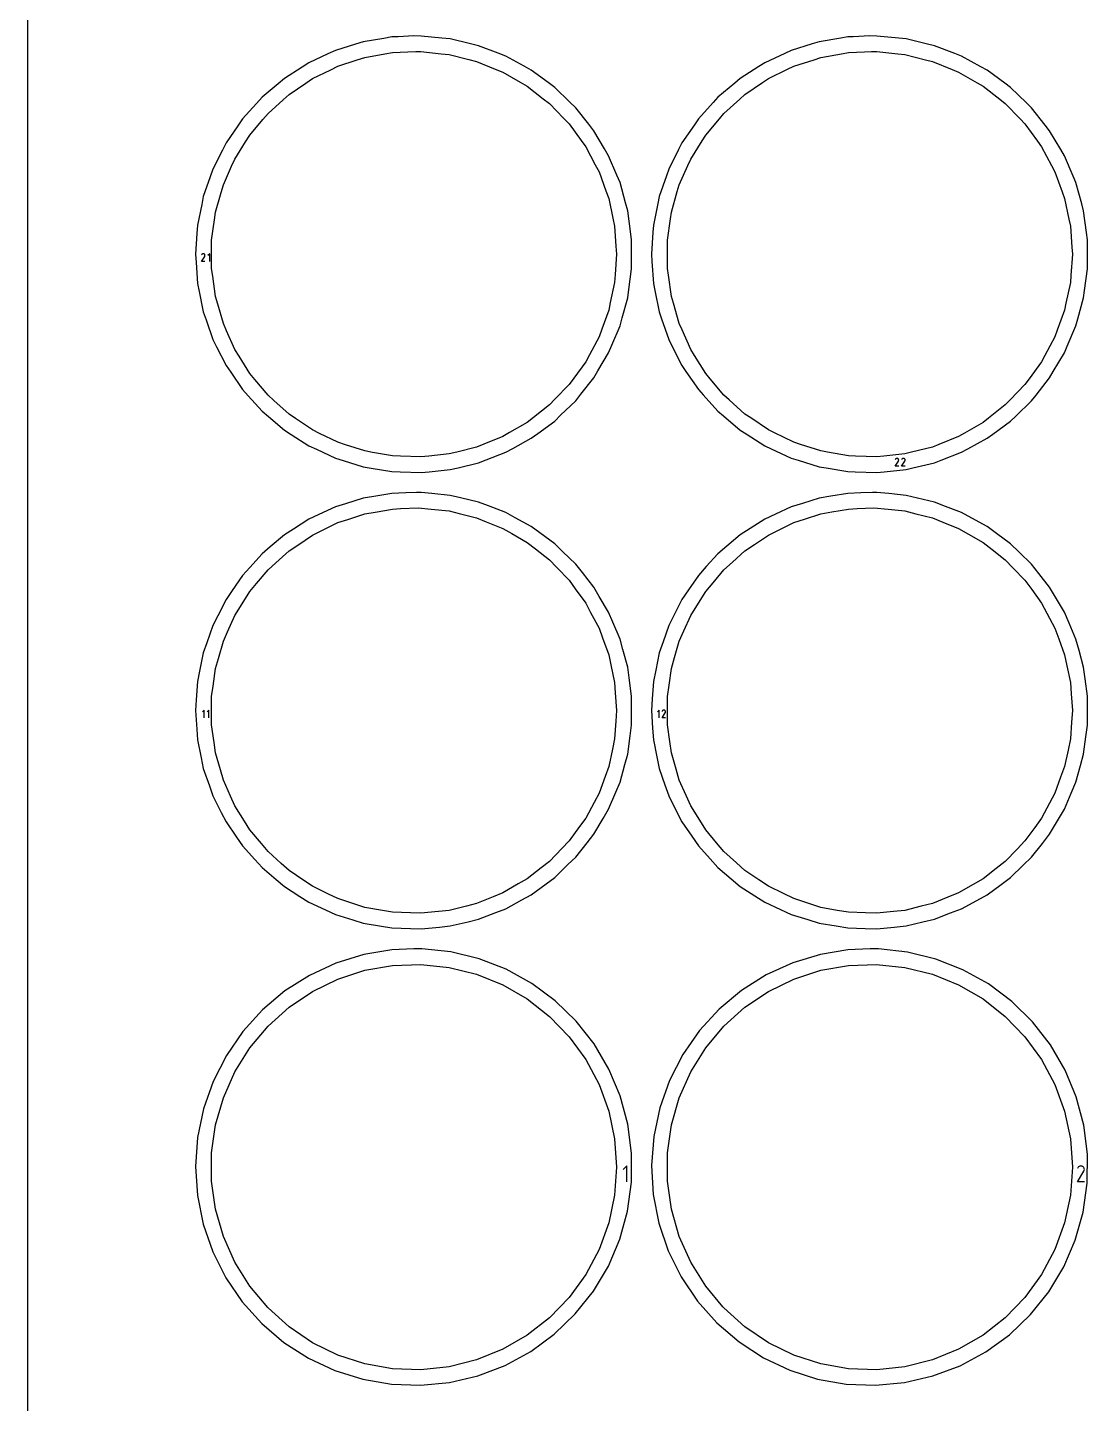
# Model space of a CAD drawing. Extents: x 0 to 800, y 0 to 1000.
# Drawn here: x 0 to 170, y 542.6 to 763.1 of the extents above; entities that cross this region are included whole.
import ezdxf

# ---------------------------------------------------------------- set-up
doc = ezdxf.new("R2010")
doc.units = 0
doc.header["$MEASUREMENT"] = 0
for name, color, linetype in [('annotation', 7, 'Continuous'), ('boundary', 7, 'Continuous'), ('frame', 7, 'Continuous'), ('hole', 7, 'Continuous')]:
    doc.layers.add(name, color=color, linetype=linetype)

msp = doc.modelspace()

# ---------------------------------------------------------------- linework, layer by layer
at = {"layer": 'annotation', "color": 1}
for p, q in [((27.898622, 725.588728), (28.415615, 726.421019)), ((27.936148, 726.70843), (27.899412, 726.63796)), ((27.965302, 726.74977), (27.936148, 726.70843)), ((28.000279, 726.784279), (27.965302, 726.74977)), ((28.040016, 726.811681), (28.000279, 726.784279)), ((28.08345, 726.831699), (28.040016, 726.811681)), ((28.129517, 726.844058), (28.08345, 726.831699)), ((28.177153, 726.848481), (28.129517, 726.844058)), ((28.225294, 726.844692), (28.177153, 726.848481)), ((28.272876, 726.832414), (28.225294, 726.844692)), ((28.318837, 726.811371), (28.272876, 726.832414)), ((28.359943, 726.782181), (28.318837, 726.811371)), ((28.318837, 726.811371), (28.318837, 726.811371)), ((28.394313, 726.747154), (28.359943, 726.782181)), ((28.421639, 726.707362), (28.394313, 726.747154)), ((28.415615, 726.421019), (28.416233, 726.421784)), ((28.415615, 726.421019), (28.415615, 726.421019)), ((28.416233, 726.421784), (28.416825, 726.422555)), ((28.416825, 726.422555), (28.417397, 726.42334)), ((28.417397, 726.42334), (28.41795, 726.424143)), ((28.41795, 726.424143), (28.41849, 726.424973)), ((28.41849, 726.424973), (28.419021, 726.425835)), ((28.419021, 726.425835), (28.419545, 726.426737)), ((28.419545, 726.426737), (28.420067, 726.427684)), ((28.420067, 726.427684), (28.420592, 726.428682)), ((28.420592, 726.428682), (28.441938, 726.474515)), ((28.420592, 726.428682), (28.420592, 726.428682)), ((28.441618, 726.66388), (28.421639, 726.707362)), ((28.453943, 726.617781), (28.441618, 726.66388)), ((28.441938, 726.474515), (28.454409, 726.522025)), ((28.458308, 726.570138), (28.453943, 726.617781)), ((28.454409, 726.522025), (28.458308, 726.570138)), ((29.210732, 726.848512), (28.930668, 726.568369)), ((29.210732, 725.588738), (29.210732, 726.848512)), ((28.458118, 725.588728), (27.898622, 725.588728)), ((139.130046, 692.782109), (139.647038, 693.614401)), ((139.689542, 692.782109), (139.130046, 692.782109)), ((139.167572, 693.901812), (139.130836, 693.831342)), ((139.196725, 693.943151), (139.167572, 693.901812)), ((139.231702, 693.97766), (139.196725, 693.943151)), ((139.27144, 694.005062), (139.231702, 693.97766)), ((139.314874, 694.025081), (139.27144, 694.005062)), ((139.360941, 694.03744), (139.314874, 694.025081)), ((139.408577, 694.041863), (139.360941, 694.03744)), ((139.456718, 694.038073), (139.408577, 694.041863)), ((139.5043, 694.025795), (139.456718, 694.038073)), ((139.55026, 694.004752), (139.5043, 694.025795)), ((139.591367, 693.975563), (139.55026, 694.004752)), ((139.55026, 694.004752), (139.55026, 694.004752)), ((139.625736, 693.940535), (139.591367, 693.975563)), ((139.653063, 693.900744), (139.625736, 693.940535)), ((139.647038, 693.614401), (139.647656, 693.615165)), ((139.647038, 693.614401), (139.647038, 693.614401)), ((139.647656, 693.615165), (139.648249, 693.615937)), ((139.648249, 693.615937), (139.64882, 693.616721)), ((139.64882, 693.616721), (139.649374, 693.617525)), ((139.649374, 693.617525), (139.649914, 693.618355)), ((139.649914, 693.618355), (139.650444, 693.619217)), ((139.650444, 693.619217), (139.650969, 693.620118)), ((139.650969, 693.620118), (139.651491, 693.621065)), ((139.651491, 693.621065), (139.652016, 693.622064)), ((139.652016, 693.622064), (139.673362, 693.667897)), ((139.652016, 693.622064), (139.652016, 693.622064)), ((139.673042, 693.857262), (139.653063, 693.900744)), ((139.685367, 693.811162), (139.673042, 693.857262)), ((139.673362, 693.667897), (139.685832, 693.715406)), ((139.689732, 693.763519), (139.685367, 693.811162)), ((139.685832, 693.715406), (139.689732, 693.763519)), ((140.162147, 692.782109), (140.67914, 693.614401)), ((140.721643, 692.782109), (140.162147, 692.782109)), ((140.199673, 693.901812), (140.162937, 693.831342)), ((140.228827, 693.943151), (140.199673, 693.901812)), ((140.263804, 693.97766), (140.228827, 693.943151)), ((140.303541, 694.005062), (140.263804, 693.97766)), ((140.346975, 694.025081), (140.303541, 694.005062)), ((140.393042, 694.03744), (140.346975, 694.025081)), ((140.440678, 694.041863), (140.393042, 694.03744)), ((140.488819, 694.038073), (140.440678, 694.041863)), ((140.536401, 694.025795), (140.488819, 694.038073)), ((140.582362, 694.004752), (140.536401, 694.025795)), ((140.623468, 693.975563), (140.582362, 694.004752)), ((140.582362, 694.004752), (140.582362, 694.004752)), ((140.657838, 693.940535), (140.623468, 693.975563)), ((140.685164, 693.900744), (140.657838, 693.940535)), ((140.67914, 693.614401), (140.679758, 693.615165)), ((140.67914, 693.614401), (140.67914, 693.614401)), ((140.679758, 693.615165), (140.68035, 693.615937)), ((140.68035, 693.615937), (140.680922, 693.616721)), ((140.680922, 693.616721), (140.681475, 693.617525)), ((140.681475, 693.617525), (140.682015, 693.618355)), ((140.682015, 693.618355), (140.682546, 693.619217)), ((140.682546, 693.619217), (140.68307, 693.620118)), ((140.68307, 693.620118), (140.683592, 693.621065)), ((140.683592, 693.621065), (140.684117, 693.622064)), ((140.684117, 693.622064), (140.705463, 693.667897)), ((140.684117, 693.622064), (140.684117, 693.622064)), ((140.705143, 693.857262), (140.685164, 693.900744)), ((140.717468, 693.811162), (140.705143, 693.857262)), ((140.705463, 693.667897), (140.717934, 693.715406)), ((140.721833, 693.763519), (140.717468, 693.811162)), ((140.717934, 693.715406), (140.721833, 693.763519)), ((28.318442, 653.693057), (28.038378, 653.412914)), ((28.318442, 652.433283), (28.318442, 653.693057)), ((29.070921, 653.693057), (28.790857, 653.412914)), ((29.070921, 652.433283), (29.070921, 653.693057)), ((101.275477, 653.693057), (100.995413, 653.412914)), ((101.275477, 652.433283), (101.275477, 653.693057)), ((101.747948, 652.433273), (102.26494, 653.265564)), ((101.785474, 653.552976), (101.748738, 653.482505)), ((101.814627, 653.594315), (101.785474, 653.552976)), ((101.849604, 653.628824), (101.814627, 653.594315)), ((101.889342, 653.656226), (101.849604, 653.628824)), ((101.932776, 653.676245), (101.889342, 653.656226)), ((101.978843, 653.688604), (101.932776, 653.676245)), ((102.026479, 653.693027), (101.978843, 653.688604)), ((102.07462, 653.689237), (102.026479, 653.693027)), ((102.122202, 653.676959), (102.07462, 653.689237)), ((102.168162, 653.655916), (102.122202, 653.676959)), ((102.209269, 653.626726), (102.168162, 653.655916)), ((102.168162, 653.655916), (102.168162, 653.655916)), ((102.243638, 653.591699), (102.209269, 653.626726)), ((102.270965, 653.551908), (102.243638, 653.591699)), ((102.26494, 653.265564), (102.265558, 653.266329)), ((102.26494, 653.265564), (102.26494, 653.265564)), ((102.265558, 653.266329), (102.266151, 653.2671)), ((102.266151, 653.2671), (102.266722, 653.267885)), ((102.266722, 653.267885), (102.267276, 653.268689)), ((102.267276, 653.268689), (102.267816, 653.269518)), ((102.267816, 653.269518), (102.268346, 653.270381)), ((102.268346, 653.270381), (102.268871, 653.271282)), ((102.268871, 653.271282), (102.269393, 653.272229)), ((102.269393, 653.272229), (102.269918, 653.273228)), ((102.269918, 653.273228), (102.291264, 653.31906)), ((102.269918, 653.273228), (102.269918, 653.273228)), ((102.290944, 653.508425), (102.270965, 653.551908)), ((102.303269, 653.462326), (102.290944, 653.508425)), ((102.291264, 653.31906), (102.303734, 653.36657)), ((102.307634, 653.414683), (102.303269, 653.462326)), ((102.303734, 653.36657), (102.307634, 653.414683)), ((102.307444, 652.433273), (101.747948, 652.433273)), ((96.088163, 580.620713), (95.528035, 580.060427)), ((96.088163, 578.101164), (96.088163, 580.620713)), ((168.420423, 580.340549), (168.34695, 580.199609)), ((168.478729, 580.423228), (168.420423, 580.340549)), ((168.548683, 580.492246), (168.478729, 580.423228)), ((168.628158, 580.54705), (168.548683, 580.492246)), ((168.715026, 580.587087), (168.628158, 580.54705)), ((168.80716, 580.611805), (168.715026, 580.587087)), ((168.902432, 580.620651), (168.80716, 580.611805)), ((168.998714, 580.613072), (168.902432, 580.620651)), ((169.093879, 580.588516), (168.998714, 580.613072)), ((169.185799, 580.54643), (169.093879, 580.588516)), ((169.268012, 580.488051), (169.185799, 580.54643)), ((169.185799, 580.54643), (169.185799, 580.54643)), ((169.336751, 580.417996), (169.268012, 580.488051)), ((169.391405, 580.338413), (169.336751, 580.417996)), ((169.431362, 580.251449), (169.391405, 580.338413)), ((169.456012, 580.15925), (169.431362, 580.251449)), ((169.464742, 580.063964), (169.456012, 580.15925)), ((169.456943, 579.967738), (169.464742, 580.063964)), ((168.34537, 578.101144), (169.379355, 579.765727)), ((169.464362, 578.101144), (168.34537, 578.101144)), ((169.379355, 579.765727), (169.380591, 579.767256)), ((169.379355, 579.765727), (169.379355, 579.765727)), ((169.380591, 579.767256), (169.381777, 579.768799)), ((169.381777, 579.768799), (169.382919, 579.770368)), ((169.382919, 579.770368), (169.384027, 579.771975)), ((169.384027, 579.771975), (169.385107, 579.773635)), ((169.385107, 579.773635), (169.386167, 579.775359)), ((169.386167, 579.775359), (169.387216, 579.777162)), ((169.387216, 579.777162), (169.388261, 579.779056)), ((169.388261, 579.779056), (169.38931, 579.781053)), ((169.38931, 579.781053), (169.432003, 579.872719)), ((169.38931, 579.781053), (169.38931, 579.781053)), ((169.432003, 579.872719), (169.456943, 579.967738))]:
    msp.add_line(p, q, dxfattribs=at)
at = {"layer": 'boundary', "color": 5}
for p, q in [((57.147236, 761.361133), (53.833534, 760.802184)), ((58.443902, 761.579853), (57.147236, 761.361133)), ((59.429217, 761.62929), (58.443902, 761.579853)), ((61.947244, 761.755629), (59.429217, 761.62929)), ((63.116792, 761.736084), (61.947244, 761.755629)), ((66.460407, 761.399713), (63.116792, 761.736084)), ((67.768778, 761.268089), (66.460407, 761.399713)), ((71.037761, 760.489058), (67.768778, 761.268089)), ((130.405445, 761.388352), (126.930381, 760.802184)), ((131.540748, 761.579853), (130.405445, 761.388352)), ((132.403446, 761.623138), (131.540748, 761.579853)), ((135.04409, 761.755629), (132.403446, 761.623138)), ((136.213639, 761.736084), (135.04409, 761.755629)), ((139.720073, 761.383333), (136.213639, 761.736084)), ((140.865624, 761.268089), (139.720073, 761.383333)), ((144.293792, 760.451123), (140.865624, 761.268089)), ((48.175162, 758.863428), (45.126869, 757.448876)), ((49.367973, 759.416949), (48.175162, 758.863428)), ((52.577595, 760.412587), (49.367973, 759.416949)), ((53.833534, 760.802184), (52.577595, 760.412587)), ((72.316928, 760.18422), (71.037761, 760.489058)), ((75.452877, 758.976426), (72.316928, 760.18422)), ((76.679988, 758.503811), (75.452877, 758.976426)), ((121.420447, 758.932311), (118.223715, 757.448876)), ((122.464819, 759.416949), (121.420447, 758.932311)), ((125.830736, 760.46107), (122.464819, 759.416949)), ((126.930381, 760.802184), (125.830736, 760.46107)), ((145.413774, 760.18422), (144.293792, 760.451123)), ((148.70243, 758.917612), (145.413774, 760.18422)), ((149.776834, 758.503811), (148.70243, 758.917612)), ((44.018483, 756.741309), (41.185942, 754.933081)), ((45.126869, 757.448876), (44.018483, 756.741309)), ((79.626972, 756.888814), (76.679988, 758.503811)), ((80.78014, 756.256858), (79.626972, 756.888814)), ((117.253262, 756.829361), (114.282789, 754.933081)), ((118.223715, 757.448876), (117.253262, 756.829361)), ((152.867324, 756.81017), (149.776834, 758.503811)), ((153.876986, 756.256858), (152.867324, 756.81017)), ((41.185942, 754.933081), (40.181766, 754.084093)), ((83.485597, 754.263474), (80.78014, 756.256858)), ((114.282789, 754.933081), (113.403576, 754.189745)), ((156.714188, 754.166405), (153.876986, 756.256858)), ((40.181766, 754.084093), (37.615537, 751.914459)), ((84.544254, 753.483454), (83.485597, 754.263474)), ((86.959848, 751.147258), (84.544254, 753.483454)), ((113.403576, 754.189745), (110.712384, 751.914459)), ((157.641101, 753.483454), (156.714188, 754.166405)), ((160.174324, 751.033496), (157.641101, 753.483454)), ((36.733455, 750.939201), (34.479245, 748.446874)), ((37.615537, 751.914459), (36.733455, 750.939201)), ((87.90508, 750.233095), (86.959848, 751.147258)), ((89.987761, 747.595773), (87.90508, 750.233095)), ((109.940072, 751.060566), (107.576091, 748.446874)), ((110.712384, 751.914459), (109.940072, 751.060566)), ((161.001927, 750.233095), (160.174324, 751.033496)), ((163.186025, 747.467347), (161.001927, 750.233095)), ((34.479245, 748.446874), (33.73505, 747.362751)), ((107.576091, 748.446874), (106.924507, 747.497664)), ((33.73505, 747.362751), (31.833218, 744.592212)), ((90.802723, 746.563777), (89.987761, 747.595773)), ((92.515289, 743.672394), (90.802723, 746.563777)), ((106.924507, 747.497664), (104.930065, 744.592212)), ((163.89957, 746.563777), (163.186025, 747.467347)), ((165.69553, 743.531596), (163.89957, 746.563777)), ((31.240139, 743.418567), (29.724493, 740.419253)), ((31.833218, 744.592212), (31.240139, 743.418567)), ((93.185424, 742.540983), (92.515289, 743.672394)), ((104.410791, 743.564621), (102.821339, 740.419253)), ((104.930065, 744.592212), (104.410791, 743.564621)), ((166.28227, 742.540983), (165.69553, 743.531596)), ((94.497326, 739.447135), (93.185424, 742.540983)), ((167.658056, 739.296478), (166.28227, 742.540983)), ((29.293151, 739.177032), (28.190832, 736.002468)), ((29.724493, 740.419253), (29.293151, 739.177032)), ((95.010679, 738.236499), (94.497326, 739.447135)), ((102.443676, 739.33162), (101.287679, 736.002468)), ((102.821339, 740.419253), (102.443676, 739.33162)), ((168.107525, 738.236499), (167.658056, 739.296478)), ((95.898506, 734.995396), (95.010679, 738.236499)), ((169.038586, 734.837568), (168.107525, 738.236499)), ((27.928909, 734.713838), (27.259548, 731.420672)), ((28.190832, 736.002468), (27.928909, 734.713838)), ((96.245917, 733.727138), (95.898506, 734.995396)), ((101.05835, 734.874201), (100.356395, 731.420672)), ((101.287679, 736.002468), (101.05835, 734.874201)), ((169.342764, 733.727138), (169.038586, 734.837568)), ((96.69382, 730.396618), (96.245917, 733.727138)), ((169.812477, 730.234436), (169.342764, 733.727138)), ((27.171712, 730.108628), (26.94724, 726.755629)), ((27.259548, 731.420672), (27.171712, 730.108628)), ((96.869086, 729.093371), (96.69382, 730.396618)), ((100.279489, 730.271905), (100.044086, 726.755629)), ((100.356395, 731.420672), (100.279489, 730.271905)), ((169.965933, 729.093371), (169.812477, 730.234436)), ((96.869086, 725.732867), (96.869086, 729.093371)), ((169.965933, 725.569225), (169.965933, 729.093371)), ((26.94724, 726.755629), (27.035077, 725.443585)), ((96.869086, 724.417887), (96.869086, 725.732867)), ((100.044086, 726.755629), (100.120992, 725.606862)), ((100.120992, 725.606862), (100.356395, 722.090585)), ((27.035077, 725.443585), (27.259548, 722.090585)), ((96.421183, 721.087366), (96.869086, 724.417887)), ((169.496219, 720.925185), (169.965933, 724.417887)), ((169.965933, 724.417887), (169.965933, 725.569225)), ((27.259548, 722.090585), (27.521472, 720.801955)), ((100.356395, 722.090585), (100.585723, 720.962318)), ((27.521472, 720.801955), (28.190832, 717.508789)), ((95.35809, 716.543017), (96.245917, 719.784119)), ((96.245917, 719.784119), (96.421183, 721.087366)), ((100.585723, 720.962318), (101.287679, 717.508789)), ((168.411703, 716.385189), (169.342764, 719.784119)), ((169.342764, 719.784119), (169.496219, 720.925185)), ((28.190832, 717.508789), (28.622174, 716.266569)), ((101.287679, 717.508789), (101.665343, 716.421156)), ((28.622174, 716.266569), (29.724493, 713.092006)), ((93.698777, 712.180911), (95.010679, 715.274759)), ((95.010679, 715.274759), (95.35809, 716.543017)), ((101.665343, 716.421156), (102.82134, 713.092006)), ((166.731739, 712.030254), (168.107525, 715.274759)), ((168.107525, 715.274759), (168.411703, 716.385189)), ((29.724493, 713.092006), (30.317572, 711.918361)), ((102.82134, 713.092006), (103.340613, 712.064415)), ((30.317572, 711.918361), (31.833218, 708.919047)), ((91.472858, 708.078892), (93.185424, 710.970275)), ((93.185424, 710.970275), (93.698777, 712.180911)), ((103.340613, 712.064415), (104.930065, 708.919047)), ((164.48631, 707.938095), (166.28227, 710.970275)), ((166.28227, 710.970275), (166.731739, 712.030254)), ((31.833218, 708.919047), (32.577413, 707.834923)), ((90.802723, 706.947482), (91.472858, 708.078892)), ((104.930065, 708.919047), (105.581649, 707.969836)), ((105.581649, 707.969836), (107.576091, 705.064384)), ((32.577413, 707.834923), (34.479244, 705.064384)), ((88.720043, 704.310159), (90.802723, 706.947482)), ((161.715471, 704.181733), (163.89957, 706.947482)), ((163.89957, 706.947482), (164.48631, 707.938095)), ((34.479244, 705.064384), (35.361327, 704.089126)), ((35.361327, 704.089126), (37.615537, 701.5968)), ((87.905081, 703.278164), (88.720043, 704.310159)), ((107.576091, 705.064384), (108.348403, 704.210492)), ((108.348403, 704.210492), (110.712384, 701.5968)), ((161.001927, 703.278164), (161.715471, 704.181733)), ((37.615537, 701.5968), (38.619713, 700.747812)), ((85.489487, 700.941966), (87.905081, 703.278164)), ((110.712384, 701.5968), (111.591596, 700.853464)), ((158.468704, 700.828203), (161.001927, 703.278164)), ((38.619713, 700.747812), (41.185942, 698.578178)), ((81.838797, 698.03442), (84.544254, 700.027802)), ((84.544254, 700.027802), (85.489487, 700.941966)), ((111.591596, 700.853464), (114.282789, 698.578178)), ((154.8039, 697.937351), (157.641101, 700.027802)), ((157.641101, 700.027802), (158.468704, 700.828203)), ((41.185942, 698.578178), (42.294328, 697.870611)), ((42.294328, 697.870611), (45.126869, 696.062383)), ((77.833155, 695.639403), (80.78014, 697.2544)), ((80.78014, 697.2544), (81.838797, 698.03442)), ((114.282789, 698.578178), (115.253242, 697.958664)), ((115.253242, 697.958664), (118.223715, 696.062383)), ((150.786497, 695.56076), (153.876986, 697.2544)), ((153.876986, 697.2544), (154.8039, 697.937351)), ((45.126869, 696.062383), (46.319679, 695.508862)), ((46.319679, 695.508862), (49.367973, 694.09431)), ((73.544038, 693.799654), (76.679988, 695.007448)), ((76.679988, 695.007448), (77.833155, 695.639403)), ((118.223715, 696.062383), (119.268087, 695.577745)), ((119.268087, 695.577745), (122.464819, 694.09431)), ((146.488178, 693.74084), (149.776834, 695.007448)), ((149.776834, 695.007448), (150.786497, 695.56076)), ((49.367973, 694.09431), (50.623912, 693.704713)), ((50.623912, 693.704713), (53.833534, 692.709075)), ((53.833534, 692.709075), (55.1302, 692.490355)), ((67.768778, 692.243169), (69.047945, 692.548008)), ((69.047945, 692.548008), (72.316928, 693.327039)), ((72.316928, 693.327039), (73.544038, 693.799654)), ((122.464819, 694.09431), (123.564464, 693.753196)), ((123.564464, 693.753196), (126.930381, 692.709075)), ((126.930381, 692.709075), (128.065684, 692.517574)), ((128.065684, 692.517574), (131.540748, 691.931406)), ((141.985606, 692.510072), (145.413774, 693.327039)), ((145.413774, 693.327039), (146.488178, 693.74084)), ((55.1302, 692.490355), (58.443902, 691.931406)), ((58.443902, 691.931406), (59.758152, 691.887466)), ((59.758152, 691.887466), (63.116792, 691.775175)), ((63.116792, 691.775175), (64.425163, 691.906798)), ((64.425163, 691.906798), (67.768778, 692.243169)), ((131.540748, 691.931406), (132.691447, 691.892934)), ((132.691447, 691.892934), (136.213639, 691.775175)), ((136.213639, 691.775175), (137.35919, 691.890418)), ((137.35919, 691.890418), (140.865624, 692.243169)), ((140.865624, 692.243169), (141.985606, 692.510072)), ((58.443902, 688.424398), (55.533607, 687.933495)), ((60.655387, 688.535357), (58.443902, 688.424398)), ((62.378515, 688.592967), (60.655387, 688.535357)), ((63.116792, 688.580629), (62.378515, 688.592967)), ((64.832212, 688.408056), (63.116792, 688.580629)), ((67.768778, 688.112635), (64.832212, 688.408056)), ((69.445908, 687.712958), (67.768778, 688.112635)), ((131.540748, 688.424398), (128.791817, 687.960713)), ((133.629616, 688.529205), (131.540748, 688.424398)), ((135.516295, 688.592283), (133.629616, 688.529205)), ((136.213639, 688.580629), (135.516295, 688.592283)), ((138.091878, 688.391677), (136.213639, 688.580629)), ((140.865624, 688.112635), (138.091878, 688.391677)), ((142.70194, 687.675022), (140.865624, 688.112635)), ((49.367973, 686.261494), (46.690776, 685.019148)), ((51.014649, 686.7723), (49.367973, 686.261494)), ((53.833534, 687.646729), (51.014649, 686.7723)), ((55.533607, 687.933495), (53.833534, 687.646729)), ((72.316928, 687.028765), (69.445908, 687.712958)), ((73.925806, 686.409114), (72.316928, 687.028765)), ((76.679988, 685.348356), (73.925806, 686.409114)), ((122.464819, 686.261494), (119.936061, 685.088031)), ((124.26779, 686.820783), (122.464819, 686.261494)), ((126.930381, 687.646729), (124.26779, 686.820783)), ((128.791817, 687.960713), (126.930381, 687.646729)), ((145.413774, 687.028765), (142.70194, 687.675022)), ((147.17536, 686.3503), (145.413774, 687.028765)), ((149.776834, 685.348356), (147.17536, 686.3503)), ((45.126869, 684.293421), (42.639159, 682.705325)), ((46.690776, 685.019148), (45.126869, 684.293421)), ((78.191919, 684.519793), (76.679988, 685.348356)), ((80.78014, 683.101403), (78.191919, 684.519793)), ((118.223715, 684.293421), (115.873938, 682.793378)), ((119.936061, 685.088031), (118.223715, 684.293421)), ((151.43227, 684.441149), (149.776834, 685.348356)), ((153.876986, 683.101403), (151.43227, 684.441149)), ((41.185942, 681.777626), (38.932124, 679.872121)), ((42.639159, 682.705325), (41.185942, 681.777626)), ((82.168157, 682.078711), (80.78014, 683.101403)), ((84.544254, 680.327999), (82.168157, 682.078711)), ((114.282789, 681.777626), (112.153935, 679.977773)), ((115.873938, 682.793378), (114.282789, 681.777626)), ((155.396748, 681.981641), (153.876986, 683.101403)), ((157.641101, 680.327999), (155.396748, 681.981641)), ((38.932124, 679.872121), (37.615537, 678.759004)), ((85.783559, 679.129429), (84.544254, 680.327999)), ((112.153935, 679.977773), (110.712384, 678.759004)), ((158.998034, 679.015667), (157.641101, 680.327999)), ((37.615537, 678.759004), (35.635752, 676.570091)), ((87.90508, 677.07764), (85.783559, 679.129429)), ((88.973586, 675.724579), (87.90508, 677.07764)), ((110.712384, 678.759004), (108.842369, 676.691457)), ((161.001927, 677.07764), (158.998034, 679.015667)), ((162.17185, 675.596153), (161.001927, 677.07764)), ((34.479245, 675.29142), (32.808941, 672.858164)), ((35.635752, 676.570091), (34.479245, 675.29142)), ((90.802723, 673.408322), (88.973586, 675.724579)), ((107.576091, 675.29142), (105.998398, 672.993077)), ((108.842369, 676.691457), (107.576091, 675.29142)), ((163.89957, 673.408322), (162.17185, 675.596153)), ((32.808941, 672.858164), (31.833218, 671.436757)), ((91.681344, 671.924917), (90.802723, 673.408322)), ((105.998398, 672.993077), (104.930065, 671.436757)), ((164.861585, 671.784119), (163.89957, 673.408322)), ((31.833218, 671.436757), (30.502086, 668.802577)), ((93.185424, 669.385529), (91.681344, 671.924917)), ((104.930065, 671.436757), (103.672737, 668.94863)), ((166.28227, 669.385529), (164.861585, 671.784119)), ((30.502086, 668.802577), (29.724493, 667.263798)), ((93.858487, 667.79825), (93.185424, 669.385529)), ((103.672737, 668.94863), (102.821339, 667.263798)), ((167.019217, 667.647593), (166.28227, 669.385529)), ((29.724493, 667.263798), (28.75637, 664.475703)), ((95.010679, 665.081044), (93.858487, 667.79825)), ((102.821339, 667.263798), (101.906894, 664.63029)), ((168.107525, 665.081044), (167.019217, 667.647593)), ((28.75637, 664.475703), (28.190832, 662.847014)), ((95.466173, 663.418217), (95.010679, 665.081044)), ((101.906894, 664.63029), (101.287679, 662.847014)), ((168.606253, 663.26039), (168.107525, 665.081044)), ((28.190832, 662.847014), (27.602959, 659.954754)), ((96.245917, 660.571683), (95.466173, 663.418217)), ((101.287679, 662.847014), (100.732401, 660.115117)), ((169.342764, 660.571683), (168.606253, 663.26039)), ((27.602959, 659.954754), (27.259548, 658.265217)), ((96.475711, 658.862981), (96.245917, 660.571683)), ((100.732401, 660.115117), (100.356395, 658.265217)), ((169.594368, 658.7008), (169.342764, 660.571683)), ((27.259548, 658.265217), (27.062404, 655.320409)), ((96.869086, 655.937916), (96.475711, 658.862981)), ((100.356395, 658.265217), (100.170181, 655.483685)), ((169.965933, 655.937916), (169.594368, 658.7008)), ((27.062404, 655.320409), (26.94724, 653.600174)), ((96.869086, 654.213831), (96.869086, 655.937916)), ((100.170181, 655.483685), (100.044086, 653.600174)), ((169.965933, 654.050189), (169.965933, 655.937916)), ((26.94724, 653.600174), (27.144385, 650.655365)), ((96.869086, 651.262432), (96.869086, 654.213831)), ((100.044086, 653.600174), (100.2303, 650.818642)), ((169.965933, 651.262432), (169.965933, 654.050189)), ((27.144385, 650.655365), (27.259548, 648.935131)), ((96.639293, 649.55373), (96.869086, 651.262432)), ((100.2303, 650.818642), (100.356395, 648.935131)), ((169.714328, 649.391548), (169.965933, 651.262432)), ((27.259548, 648.935131), (27.847421, 646.042872)), ((96.245917, 646.628665), (96.639293, 649.55373)), ((100.356395, 648.935131), (100.911673, 646.203234)), ((169.342764, 646.628665), (169.714328, 649.391548)), ((95.790423, 644.965838), (96.245917, 646.628665)), ((100.911673, 646.203234), (101.287679, 644.353334)), ((168.844036, 644.80801), (169.342764, 646.628665)), ((27.847421, 646.042872), (28.190832, 644.353334)), ((28.190832, 644.353334), (29.158956, 641.56524)), ((95.010679, 642.119304), (95.790423, 644.965838)), ((101.287679, 644.353334), (102.202124, 641.719827)), ((168.107525, 642.119304), (168.844036, 644.80801)), ((94.337616, 640.532026), (95.010679, 642.119304)), ((167.370578, 640.381369), (168.107525, 642.119304)), ((29.158956, 641.56524), (29.724493, 639.936551)), ((29.724493, 639.936551), (31.055626, 637.302371)), ((93.185424, 637.814821), (94.337616, 640.532026)), ((102.202124, 641.719827), (102.82134, 639.936551)), ((102.82134, 639.936551), (104.078667, 637.448424)), ((166.28227, 637.814821), (167.370578, 640.381369)), ((92.306803, 636.331415), (93.185424, 637.814821)), ((104.078667, 637.448424), (104.930065, 635.763592)), ((165.320255, 636.190618), (166.28227, 637.814821)), ((31.055626, 637.302371), (31.833218, 635.763592)), ((31.833218, 635.763592), (33.503522, 633.330336)), ((90.802723, 633.792027), (92.306803, 636.331415)), ((104.930065, 635.763592), (106.507758, 633.46525)), ((163.89957, 633.792027), (165.320255, 636.190618)), ((33.503522, 633.330336), (34.479244, 631.90893)), ((89.734218, 632.438966), (90.802723, 633.792027)), ((106.507758, 633.46525), (107.576091, 631.90893)), ((162.729647, 632.31054), (163.89957, 633.792027)), ((34.479244, 631.90893), (36.459029, 629.720017)), ((87.905081, 630.122709), (89.734218, 632.438966)), ((107.576091, 631.90893), (109.446106, 629.841382)), ((161.001927, 630.122709), (162.729647, 632.31054)), ((36.459029, 629.720017), (37.615537, 628.441345)), ((84.544254, 626.872347), (86.665776, 628.924138)), ((86.665776, 628.924138), (87.905081, 630.122709)), ((109.446106, 629.841382), (110.712384, 628.441345)), ((157.641101, 626.872347), (159.644993, 628.810375)), ((159.644993, 628.810375), (161.001927, 630.122709)), ((37.615537, 628.441345), (39.869355, 626.53584)), ((39.869355, 626.53584), (41.185942, 625.422723)), ((83.156237, 625.849655), (84.544254, 626.872347)), ((110.712384, 628.441345), (112.841238, 626.641492)), ((112.841238, 626.641492), (114.282789, 625.422723)), ((156.12134, 625.752586), (157.641101, 626.872347)), ((41.185942, 625.422723), (43.673652, 623.834627)), ((80.78014, 624.098946), (83.156237, 625.849655)), ((114.282789, 625.422723), (116.632566, 623.92268)), ((153.876986, 624.098946), (156.12134, 625.752586)), ((43.673652, 623.834627), (45.126869, 622.906928)), ((45.126869, 622.906928), (47.804066, 621.664582)), ((76.679988, 621.851993), (79.268209, 623.270382)), ((79.268209, 623.270382), (80.78014, 624.098946)), ((116.632566, 623.92268), (118.223715, 622.906928)), ((118.223715, 622.906928), (120.752474, 621.733465)), ((149.776834, 621.851993), (152.22155, 623.191739)), ((152.22155, 623.191739), (153.876986, 624.098946)), ((47.804066, 621.664582), (49.367973, 620.938855)), ((49.367973, 620.938855), (52.186859, 620.064425)), ((52.186859, 620.064425), (53.833534, 619.55362)), ((67.768778, 619.087715), (70.639798, 619.771907)), ((70.639798, 619.771907), (72.316928, 620.171584)), ((72.316928, 620.171584), (75.071109, 621.232342)), ((75.071109, 621.232342), (76.679988, 621.851993)), ((120.752474, 621.733465), (122.464819, 620.938855)), ((122.464819, 620.938855), (125.12741, 620.112909)), ((125.12741, 620.112909), (126.930381, 619.55362)), ((140.865624, 619.087715), (143.577459, 619.733972)), ((143.577459, 619.733972), (145.413774, 620.171584)), ((145.413774, 620.171584), (148.015249, 621.173528)), ((148.015249, 621.173528), (149.776834, 621.851993)), ((53.833534, 619.55362), (56.743829, 619.062717)), ((56.743829, 619.062717), (58.443902, 618.775951)), ((58.443902, 618.775951), (61.393664, 618.67733)), ((61.393664, 618.67733), (63.116792, 618.61972)), ((63.116792, 618.61972), (66.053358, 618.915141)), ((66.053358, 618.915141), (67.768778, 619.087715)), ((126.930381, 619.55362), (129.679312, 619.089935)), ((129.679312, 619.089935), (131.540748, 618.775951)), ((131.540748, 618.775951), (134.326959, 618.682798)), ((134.326959, 618.682798), (136.213639, 618.61972)), ((136.213639, 618.61972), (138.987385, 618.898762)), ((138.987385, 618.898762), (140.865624, 619.087715)), ((61.969173, 615.444353), (58.443902, 615.268943)), ((63.204017, 615.4164), (61.969173, 615.444353)), ((67.854056, 614.936857), (63.204017, 615.4164)), ((135.106954, 615.443669), (131.540748, 615.268943)), ((136.463683, 615.40002), (135.106954, 615.443669)), ((141.110087, 614.898922), (136.463683, 615.40002)), ((49.451702, 613.132012), (45.206389, 611.174868)), ((53.919978, 614.505856), (49.451702, 613.132012)), ((58.443902, 615.268943), (53.919978, 614.505856)), ((72.398735, 613.841803), (67.854056, 614.936857)), ((76.756865, 612.150771), (72.398735, 613.841803)), ((122.704843, 613.180496), (118.451674, 611.24375)), ((127.178188, 614.533074), (122.704843, 613.180496)), ((131.540748, 615.268943), (127.178188, 614.533074)), ((145.648289, 613.782988), (141.110087, 614.898922)), ((149.997217, 612.072128), (145.648289, 613.782988)), ((45.206389, 611.174868), (41.259834, 608.669342)), ((80.850717, 609.893947), (76.756865, 612.150771)), ((118.451674, 611.24375), (114.494613, 608.757395)), ((154.079307, 609.796878), (149.997217, 612.072128)), ((84.60727, 607.1116), (80.850717, 609.893947)), ((114.494613, 608.757395), (110.904293, 605.7658)), ((157.821745, 606.997837), (154.079307, 609.796878)), ((41.259834, 608.669342), (37.682482, 605.660149)), ((87.959411, 603.853386), (84.60727, 607.1116)), ((161.157675, 603.72496), (157.821745, 606.997837)), ((37.682482, 605.660149), (34.53805, 602.200982)), ((110.904293, 605.7658), (107.744667, 602.322348)), ((34.53805, 602.200982), (31.882831, 598.353577)), ((90.847399, 600.17744), (87.959411, 603.853386)), ((107.744667, 602.322348), (105.072289, 598.48849)), ((164.02764, 600.036643), (161.157675, 603.72496)), ((93.219647, 596.149365), (90.847399, 600.17744)), ((166.380378, 595.998708), (164.02764, 600.036643)), ((31.882831, 598.353577), (29.764032, 594.186586)), ((105.072289, 598.48849), (102.934683, 594.33264)), ((95.03384, 591.841039), (93.219647, 596.149365)), ((168.173919, 591.683211), (166.380378, 595.998708)), ((29.764032, 594.186586), (28.219588, 589.774374)), ((102.934683, 594.33264), (101.370113, 589.928961)), ((96.257601, 587.329345), (95.03384, 591.841039)), ((169.376259, 587.167163), (168.173919, 591.683211)), ((28.219588, 589.774374), (27.27701, 585.195671)), ((101.370113, 589.928961), (100.406451, 585.356034)), ((96.869086, 582.694796), (96.257601, 587.329345)), ((169.965933, 582.531154), (169.376259, 587.167163)), ((27.27701, 585.195671), (26.953096, 580.532189)), ((100.406451, 585.356034), (100.060873, 580.695465)), ((96.857402, 578.020094), (96.869086, 582.694796)), ((169.932438, 577.857912), (169.965933, 582.531154)), ((26.953096, 580.532189), (27.253693, 575.867145)), ((100.060873, 580.695465), (100.339608, 576.030422)), ((96.222756, 573.388659), (96.857402, 578.020094)), ((169.27637, 573.230832), (169.932438, 577.857912)), ((27.253693, 575.867145), (28.173371, 571.283788)), ((100.339608, 576.030422), (101.237622, 571.444151)), ((28.173371, 571.283788), (29.695737, 566.863911)), ((94.976455, 568.883141), (96.222756, 573.388659)), ((101.237622, 571.444151), (102.738905, 567.018498)), ((168.009418, 568.732484), (169.27637, 573.230832)), ((29.695737, 566.863911), (31.79368, 562.68638)), ((93.140748, 564.583938), (94.976455, 568.883141)), ((102.738905, 567.018498), (104.816721, 562.832434)), ((166.1542, 564.443141), (168.009418, 568.732484)), ((31.79368, 562.68638), (34.429632, 558.82575)), ((90.748393, 560.567772), (93.140748, 564.583938)), ((104.816721, 562.832434), (107.433867, 558.960663)), ((163.743822, 560.439346), (166.1542, 564.443141)), ((87.842065, 556.90631), (90.748393, 560.567772)), ((160.821283, 556.792547), (163.743822, 560.439346)), ((34.429632, 558.82575), (37.556732, 555.350907)), ((107.433867, 558.960663), (110.543808, 555.472273)), ((84.473677, 553.664891), (87.842065, 556.90631)), ((157.43878, 553.567822), (160.821283, 556.792547)), ((37.556732, 555.350907), (41.118997, 552.323868)), ((80.703262, 550.901361), (84.473677, 553.664891)), ((110.543808, 555.472273), (114.090879, 552.429519)), ((41.118997, 552.323868), (45.052976, 549.798644)), ((114.090879, 552.429519), (118.01189, 549.886697)), ((153.656603, 550.822717), (157.43878, 553.567822)), ((45.052976, 549.798644), (49.288452, 547.820302)), ((76.59818, 548.66503), (80.703262, 550.901361)), ((118.01189, 549.886697), (122.23686, 547.889184)), ((149.542319, 548.606216), (153.656603, 550.822717)), ((49.288452, 547.820302), (53.749805, 546.424138)), ((67.681553, 545.923485), (72.23165, 546.995807)), ((72.23165, 546.995807), (76.59818, 548.66503)), ((122.23686, 547.889184), (126.690357, 546.472622)), ((140.61558, 545.907105), (145.169311, 546.957872)), ((145.169311, 546.957872), (149.542319, 548.606216)), ((53.749805, 546.424138), (58.357458, 545.635078)), ((58.357458, 545.635078), (63.029175, 545.467194)), ((63.029175, 545.467194), (67.681553, 545.923485)), ((126.690357, 546.472622), (131.292941, 545.662296)), ((131.292941, 545.662296), (135.962471, 545.472662)), ((135.962471, 545.472662), (140.61558, 545.907105))]:
    msp.add_line(p, q, dxfattribs=at)
at = {"layer": 'frame', "color": 5}
msp.add_line((0, 1000), (0, 0), dxfattribs=at)
at = {"layer": 'hole', "color": 5}
for p, q in [((54.084809, 758.29024), (57.294212, 758.856147)), ((57.294212, 758.856147), (58.550065, 759.077589)), ((58.550065, 759.077589), (60.991787, 759.205554)), ((60.991787, 759.205554), (62.266255, 759.25006)), ((62.266255, 759.25006), (63.081506, 759.235831)), ((63.081506, 759.235831), (66.322577, 758.895179)), ((66.322577, 758.895179), (67.590822, 758.76188)), ((67.590822, 758.76188), (70.752957, 757.973471)), ((127.181655, 758.29024), (130.547342, 758.883704)), ((130.547342, 758.883704), (131.646911, 759.077589)), ((131.646911, 759.077589), (134.207535, 759.211786)), ((134.207535, 759.211786), (135.323402, 759.250753)), ((135.323402, 759.250753), (136.178353, 759.235831)), ((136.178353, 759.235831), (139.57725, 758.878591)), ((139.57725, 758.878591), (140.687669, 758.76188)), ((140.687669, 758.76188), (144.003785, 757.935079)), ((48.626349, 756.330076), (49.772521, 756.889102)), ((49.772521, 756.889102), (52.871978, 757.89617)), ((52.871978, 757.89617), (54.084809, 758.29024)), ((70.752957, 757.973471), (71.990313, 757.664963)), ((71.990313, 757.664963), (75.011956, 756.444147)), ((121.86583, 756.399644), (122.869368, 756.889102)), ((122.869368, 756.889102), (126.119754, 757.94521)), ((126.119754, 757.94521), (127.181655, 758.29024)), ((144.003785, 757.935079), (145.08716, 757.664963)), ((145.08716, 757.664963), (148.255944, 756.384698)), ((44.640022, 754.188351), (45.697242, 754.901454)), ((45.697242, 754.901454), (48.626349, 756.330076)), ((75.011956, 756.444147), (76.194338, 755.966436)), ((76.194338, 755.966436), (79.016653, 754.336968)), ((79.016653, 754.336968), (80.121037, 753.69935)), ((115.035085, 752.365977), (117.868434, 754.277093)), ((117.868434, 754.277093), (118.794088, 754.901454)), ((118.794088, 754.901454), (121.86583, 756.399644)), ((148.255944, 756.384698), (149.291185, 755.966436)), ((149.291185, 755.966436), (152.250934, 754.25762)), ((40.99056, 751.512678), (41.938238, 752.365977)), ((41.938238, 752.365977), (44.640022, 754.188351)), ((80.121037, 753.69935), (82.689102, 751.692949)), ((114.20534, 751.618866), (115.035085, 752.365977)), ((152.250934, 754.25762), (153.217883, 753.69935)), ((153.217883, 753.69935), (155.911002, 751.595246)), ((38.568716, 749.332025), (40.99056, 751.512678)), ((82.689102, 751.692949), (83.693997, 750.907836)), ((83.693997, 750.907836), (85.957857, 748.563553)), ((111.665563, 749.332025), (114.20534, 751.618866)), ((155.911002, 751.595246), (156.790844, 750.907836)), ((156.790844, 750.907836), (159.164944, 748.449397)), ((35.654173, 745.85865), (37.749001, 748.355138)), ((37.749001, 748.355138), (38.568716, 749.332025)), ((85.957857, 748.563553), (86.843716, 747.646225)), ((108.751019, 745.85865), (110.947856, 748.476706)), ((110.947856, 748.476706), (111.665563, 749.332025)), ((159.164944, 748.449397), (159.940562, 747.646225)), ((34.978406, 744.777189), (35.654173, 745.85865)), ((86.843716, 747.646225), (88.759257, 745.009692)), ((108.159348, 744.911771), (108.751019, 745.85865)), ((159.940562, 747.646225), (161.949382, 744.881304)), ((33.251446, 742.013455), (34.978406, 744.777189)), ((88.759257, 745.009692), (89.508816, 743.978005)), ((89.508816, 743.978005), (91.038776, 741.100535)), ((106.348292, 742.013455), (108.159348, 744.911771)), ((161.949382, 744.881304), (162.605663, 743.978005)), ((162.605663, 743.978005), (164.210125, 740.960415)), ((32.73276, 740.84847), (33.251446, 742.013455)), ((91.038776, 741.100535), (91.637456, 739.974569)), ((105.894154, 740.993446), (106.348292, 742.013455)), ((31.40723, 737.871284), (32.73276, 740.84847)), ((91.637456, 739.974569), (92.752086, 736.912171)), ((104.504077, 737.871284), (105.894154, 740.993446)), ((164.210125, 740.960415), (164.734303, 739.974569)), ((164.734303, 739.974569), (165.90321, 736.763046)), ((30.157461, 733.512758), (31.055732, 736.645448)), ((31.055732, 736.645448), (31.40723, 737.871284)), ((92.752086, 736.912171), (93.188246, 735.713842)), ((103.254307, 733.512758), (104.196321, 736.797997)), ((104.196321, 736.797997), (104.504077, 737.871284)), ((165.90321, 736.763046), (166.285092, 735.713842)), ((93.188246, 735.713842), (93.86583, 732.526123)), ((166.285092, 735.713842), (166.995672, 732.370894)), ((29.526395, 729.022714), (29.979973, 732.249934)), ((29.979973, 732.249934), (30.157461, 733.512758)), ((93.86583, 732.526123), (94.130972, 731.278754)), ((102.623241, 729.022714), (103.098907, 732.407085)), ((103.098907, 732.407085), (103.254307, 733.512758)), ((166.995672, 732.370894), (167.227819, 731.278754)), ((94.130972, 731.278754), (94.358295, 728.027758)), ((167.227819, 731.278754), (167.466211, 727.869448)), ((29.526395, 727.747479), (29.526395, 729.022714)), ((94.358295, 728.027758), (94.447247, 726.755629)), ((102.623241, 727.906175), (102.623241, 729.022714)), ((102.623241, 724.488544), (102.623241, 727.906175)), ((167.466211, 727.869448), (167.544094, 726.755629)), ((29.526395, 724.488544), (29.526395, 727.747479)), ((94.447247, 726.755629), (94.219925, 723.504632)), ((167.544094, 726.755629), (167.305701, 723.346323)), ((29.703882, 723.225718), (29.526395, 724.488544)), ((94.219925, 723.504632), (94.130972, 722.232503)), ((102.778641, 723.38287), (102.623241, 724.488544)), ((30.157461, 719.998499), (29.703882, 723.225718)), ((94.130972, 722.232503), (93.453388, 719.044784)), ((103.254307, 719.998499), (102.778641, 723.38287)), ((167.227819, 722.232503), (166.517239, 718.889555)), ((167.305701, 723.346323), (167.227819, 722.232503)), ((30.508958, 718.772664), (30.157461, 719.998499)), ((93.453388, 719.044784), (93.188246, 717.797415)), ((103.562063, 718.925212), (103.254307, 719.998499)), ((31.40723, 715.639975), (30.508958, 718.772664)), ((93.188246, 717.797415), (92.073616, 714.735018)), ((104.504077, 715.639975), (103.562063, 718.925212)), ((166.285092, 717.797415), (165.116185, 714.585892)), ((166.517239, 718.889555), (166.285092, 717.797415)), ((31.925916, 714.474989), (31.40723, 715.639975)), ((92.073616, 714.735018), (91.637456, 713.536689)), ((104.958215, 714.619965), (104.504077, 715.639975)), ((106.348292, 711.497803), (104.958215, 714.619965)), ((165.116185, 714.585892), (164.734303, 713.536689)), ((33.251446, 711.497803), (31.925916, 714.474989)), ((91.637456, 713.536689), (90.107496, 710.65922)), ((164.734303, 713.536689), (163.12984, 710.519099)), ((33.927213, 710.416342), (33.251446, 711.497803)), ((35.654173, 707.652608), (33.927213, 710.416342)), ((90.107496, 710.65922), (89.508816, 709.533254)), ((106.939964, 710.550924), (106.348292, 711.497803)), ((108.751019, 707.652608), (106.939964, 710.550924)), ((163.12984, 710.519099), (162.605663, 709.533254)), ((89.508816, 709.533254), (87.593275, 706.89672)), ((162.605663, 709.533254), (160.596843, 706.768333)), ((36.473888, 706.675721), (35.654173, 707.652608)), ((38.568716, 704.179234), (36.473888, 706.675721)), ((86.843716, 705.865034), (84.579856, 703.520751)), ((87.593275, 706.89672), (86.843716, 705.865034)), ((109.468726, 706.797289), (108.751019, 707.652608)), ((111.665563, 704.179234), (109.468726, 706.797289)), ((159.940562, 705.865034), (157.566462, 703.406595)), ((160.596843, 706.768333), (159.940562, 705.865034)), ((39.516394, 703.325935), (38.568716, 704.179234)), ((112.495307, 703.432123), (111.665563, 704.179234)), ((41.938238, 701.145282), (39.516394, 703.325935)), ((83.693997, 702.603423), (81.125932, 700.597022)), ((84.579856, 703.520751), (83.693997, 702.603423)), ((115.035085, 701.145282), (112.495307, 703.432123)), ((156.790844, 702.603423), (154.097725, 700.499319)), ((157.566462, 703.406595), (156.790844, 702.603423)), ((42.995458, 700.432179), (41.938238, 701.145282)), ((45.697242, 698.609805), (42.995458, 700.432179)), ((80.121037, 699.811908), (77.298722, 698.182441)), ((81.125932, 700.597022), (80.121037, 699.811908)), ((115.960739, 700.52092), (115.035085, 701.145282)), ((118.794088, 698.609805), (115.960739, 700.52092)), ((153.217883, 699.811908), (150.258134, 698.103093)), ((154.097725, 700.499319), (153.217883, 699.811908)), ((46.843414, 698.050779), (45.697242, 698.609805)), ((49.772521, 696.622157), (46.843414, 698.050779)), ((76.194339, 697.544823), (73.172695, 696.324006)), ((77.298722, 698.182441), (76.194339, 697.544823)), ((119.797626, 698.120346), (118.794088, 698.609805)), ((122.869368, 696.622157), (119.797626, 698.120346)), ((149.291185, 697.544823), (146.122401, 696.264558)), ((150.258134, 698.103093), (149.291185, 697.544823)), ((50.985352, 696.228086), (49.772521, 696.622157)), ((54.084809, 695.221019), (50.985352, 696.228086)), ((55.340662, 694.999577), (54.084809, 695.221019)), ((58.550065, 694.43367), (55.340662, 694.999577)), ((67.590822, 694.749378), (64.349751, 694.408726)), ((68.828179, 695.057886), (67.590822, 694.749378)), ((71.990313, 695.846295), (68.828179, 695.057886)), ((73.172695, 696.324006), (71.990313, 695.846295)), ((123.931269, 696.277126), (122.869368, 696.622157)), ((127.181655, 695.221019), (123.931269, 696.277126)), ((128.281225, 695.027134), (127.181655, 695.221019)), ((131.646911, 694.43367), (128.281225, 695.027134)), ((140.687669, 694.749378), (137.288772, 694.392138)), ((141.771043, 695.019494), (140.687669, 694.749378)), ((145.08716, 695.846295), (141.771043, 695.019494)), ((146.122401, 696.264558), (145.08716, 695.846295)), ((59.824533, 694.389164), (58.550065, 694.43367)), ((63.081506, 694.275428), (59.824533, 694.389164)), ((64.349751, 694.408726), (63.081506, 694.275428)), ((132.762779, 694.394703), (131.646911, 694.43367)), ((136.178353, 694.275428), (132.762779, 694.394703)), ((137.288772, 694.392138), (136.178353, 694.275428)), ((55.731372, 685.42512), (58.550065, 685.922134)), ((58.550065, 685.922134), (59.802775, 685.987786)), ((59.802775, 685.987786), (62.663247, 686.087676)), ((62.663247, 686.087676), (64.744316, 685.905607)), ((64.744316, 685.905607), (67.590822, 685.606426)), ((128.984502, 685.452677), (131.646911, 685.922134)), ((131.646911, 685.922134), (133.018522, 685.994017)), ((133.018522, 685.994017), (135.720394, 686.088369)), ((135.720394, 686.088369), (137.998989, 685.889019)), ((47.200001, 682.478945), (49.772521, 683.733648)), ((49.772521, 683.733648), (51.362677, 684.250317)), ((51.362677, 684.250317), (54.084809, 685.134785)), ((54.084809, 685.134785), (55.731372, 685.42512)), ((67.590822, 685.606426), (69.213135, 685.201938)), ((69.213135, 685.201938), (71.990313, 684.509509)), ((71.990313, 684.509509), (73.540548, 683.883176)), ((73.540548, 683.883176), (76.194338, 682.810981)), ((120.439482, 682.548512), (122.869368, 683.733648)), ((122.869368, 683.733648), (124.610454, 684.299357)), ((124.610454, 684.299357), (127.181655, 685.134785)), ((127.181655, 685.134785), (128.984502, 685.452677)), ((137.998989, 685.889019), (140.687669, 685.606426)), ((140.687669, 685.606426), (142.463963, 685.163545)), ((142.463963, 685.163545), (145.08716, 684.509509)), ((145.08716, 684.509509), (146.784535, 683.823728)), ((146.784535, 683.823728), (149.291185, 682.810981)), ((43.324371, 680.14548), (45.697242, 681.745999)), ((45.697242, 681.745999), (47.200001, 682.478945)), ((76.194338, 682.810981), (77.642308, 681.974993)), ((77.642308, 681.974993), (80.121037, 680.543896)), ((116.552782, 680.234221), (118.794088, 681.745999)), ((118.794088, 681.745999), (120.439482, 682.548512)), ((149.291185, 682.810981), (150.876589, 681.895645)), ((150.876589, 681.895645), (153.217883, 680.543896)), ((41.938238, 679.210522), (43.324371, 680.14548)), ((80.121037, 680.543896), (81.438566, 679.514525)), ((81.438566, 679.514525), (83.693997, 677.752381)), ((115.035085, 679.210522), (116.552782, 680.234221)), ((153.217883, 680.543896), (154.660466, 679.416822)), ((154.660466, 679.416822), (156.790844, 677.752381)), ((38.568716, 676.17657), (39.811227, 677.29534)), ((39.811227, 677.29534), (41.938238, 679.210522)), ((83.693997, 677.752381), (84.855456, 676.549662)), ((111.665563, 676.17657), (113.026007, 677.401528)), ((113.026007, 677.401528), (115.035085, 679.210522)), ((156.790844, 677.752381), (158.062543, 676.435506)), ((36.728911, 673.984002), (38.568716, 676.17657)), ((84.855456, 676.549662), (86.843716, 674.490771)), ((109.927766, 674.10557), (111.665563, 676.17657)), ((158.062543, 676.435506), (159.940562, 674.490771)), ((34.137451, 670.275916), (35.654173, 672.703195)), ((35.654173, 672.703195), (36.728911, 673.984002)), ((86.843716, 674.490771), (87.826472, 673.138114)), ((87.826472, 673.138114), (89.508816, 670.82255)), ((107.318393, 670.410498), (108.751019, 672.703195)), ((108.751019, 672.703195), (109.927766, 674.10557)), ((159.940562, 674.490771), (161.016597, 673.009727)), ((161.016597, 673.009727), (162.605663, 670.82255)), ((89.508816, 670.82255), (90.293752, 669.346283)), ((162.605663, 670.82255), (163.465101, 669.206163)), ((32.087285, 666.243255), (33.251446, 668.858001)), ((33.251446, 668.858001), (34.137451, 670.275916)), ((90.293752, 669.346283), (91.637456, 666.819114)), ((105.248679, 666.388231), (106.348292, 668.858001)), ((106.348292, 668.858001), (107.318393, 670.410498)), ((163.465101, 669.206163), (164.734303, 666.819114)), ((31.40723, 664.715829), (32.087285, 666.243255)), ((91.637456, 666.819114), (92.20931, 665.247971)), ((104.504077, 664.715829), (105.248679, 666.388231)), ((164.734303, 666.819114), (165.360434, 665.098846)), ((30.618313, 661.96451), (31.40723, 664.715829)), ((92.20931, 665.247971), (93.188246, 662.558387)), ((103.758901, 662.117058), (104.504077, 664.715829)), ((165.360434, 665.098846), (166.285092, 662.558387)), ((30.157461, 660.357304), (30.618313, 661.96451)), ((93.188246, 662.558387), (93.535876, 660.922949)), ((103.254307, 660.357304), (103.758901, 662.117058)), ((166.285092, 662.558387), (166.665718, 660.767721)), ((29.7591, 657.522963), (30.157461, 660.357304)), ((93.535876, 660.922949), (94.130972, 658.123299)), ((102.878034, 657.680115), (103.254307, 660.357304)), ((166.665718, 660.767721), (167.227819, 658.123299)), ((29.526395, 655.867259), (29.7591, 657.522963)), ((94.130972, 658.123299), (94.247599, 656.455397)), ((102.623241, 655.867259), (102.878034, 657.680115)), ((167.227819, 658.123299), (167.355515, 656.297088)), ((29.526395, 653.005064), (29.526395, 655.867259)), ((94.247599, 656.455397), (94.447247, 653.600174)), ((102.623241, 653.16376), (102.623241, 655.867259)), ((167.355515, 656.297088), (167.544094, 653.600174)), ((29.526395, 651.333089), (29.526395, 653.005064)), ((94.447247, 653.600174), (94.330621, 651.932271)), ((102.623241, 651.333089), (102.623241, 653.16376)), ((167.544094, 653.600174), (167.416398, 651.773962)), ((29.924755, 648.498748), (29.526395, 651.333089)), ((94.330621, 651.932271), (94.130972, 649.077048)), ((102.999514, 648.6559), (102.623241, 651.333089)), ((167.416398, 651.773962), (167.227819, 649.077048)), ((30.157461, 646.843044), (29.924755, 648.498748)), ((94.130972, 649.077048), (93.783342, 647.44161)), ((103.254307, 646.843044), (102.999514, 648.6559)), ((167.227819, 649.077048), (166.847193, 647.286382)), ((30.946378, 644.091726), (30.157461, 646.843044)), ((93.783342, 647.44161), (93.188246, 644.64196)), ((103.999482, 644.244274), (103.254307, 646.843044)), ((166.847193, 647.286382), (166.285092, 644.64196)), ((31.40723, 642.48452), (30.946378, 644.091726)), ((93.188246, 644.64196), (92.616392, 643.070817)), ((104.504077, 642.48452), (103.999482, 644.244274)), ((166.285092, 644.64196), (165.658961, 642.921692)), ((32.571391, 639.869774), (31.40723, 642.48452)), ((92.616392, 643.070817), (91.637456, 640.381234)), ((105.60369, 640.01475), (104.504077, 642.48452)), ((165.658961, 642.921692), (164.734303, 640.381234)), ((33.251446, 638.342349), (32.571391, 639.869774)), ((91.637456, 640.381234), (90.85252, 638.904967)), ((106.348292, 638.342349), (105.60369, 640.01475)), ((164.734303, 640.381234), (163.874864, 638.764847)), ((34.768167, 635.915069), (33.251446, 638.342349)), ((90.85252, 638.904967), (89.508816, 636.377799)), ((107.780918, 636.049651), (106.348292, 638.342349)), ((163.874864, 638.764847), (162.605663, 636.377799)), ((35.654173, 634.497153), (34.768167, 635.915069)), ((89.508816, 636.377799), (88.52606, 635.025143)), ((108.751019, 634.497153), (107.780918, 636.049651)), ((162.605663, 636.377799), (161.529628, 634.896755)), ((37.493978, 632.304585), (35.654173, 634.497153)), ((88.52606, 635.025143), (86.843716, 632.709579)), ((110.488816, 632.426154), (108.751019, 634.497153)), ((161.529628, 634.896755), (159.940562, 632.709579)), ((38.568716, 631.023779), (37.493978, 632.304585)), ((40.695727, 629.108597), (38.568716, 631.023779)), ((85.682257, 631.50686), (83.693997, 629.447968)), ((86.843716, 632.709579), (85.682257, 631.50686)), ((111.665563, 631.023779), (110.488816, 632.426154)), ((113.67464, 629.214785), (111.665563, 631.023779)), ((158.668863, 631.392703), (156.790844, 629.447968)), ((159.940562, 632.709579), (158.668863, 631.392703)), ((41.938238, 627.989827), (40.695727, 629.108597)), ((83.693997, 629.447968), (82.376468, 628.418597)), ((115.035085, 627.989827), (113.67464, 629.214785)), ((156.790844, 629.447968), (155.348261, 628.320894)), ((44.311109, 626.389307), (41.938238, 627.989827)), ((45.697242, 625.45435), (44.311109, 626.389307)), ((80.121037, 626.656454), (78.673067, 625.820466)), ((82.376468, 628.418597), (80.121037, 626.656454)), ((117.276391, 626.478049), (115.035085, 627.989827)), ((118.794088, 625.45435), (117.276391, 626.478049)), ((153.217883, 626.656454), (151.632479, 625.741118)), ((155.348261, 628.320894), (153.217883, 626.656454)), ((48.269762, 624.199647), (45.697242, 625.45435)), ((49.772521, 623.466702), (48.269762, 624.199647)), ((76.194339, 624.389368), (74.644104, 623.763036)), ((78.673067, 625.820466), (76.194339, 624.389368)), ((121.223974, 624.269215), (118.794088, 625.45435)), ((122.869368, 623.466702), (121.223974, 624.269215)), ((149.291185, 624.389368), (147.59381, 623.703588)), ((151.632479, 625.741118), (149.291185, 624.389368)), ((52.494653, 622.582233), (49.772521, 623.466702)), ((54.084809, 622.065564), (52.494653, 622.582233)), ((56.903502, 621.56855), (54.084809, 622.065564)), ((70.368001, 622.286352), (67.590822, 621.593924)), ((71.990313, 622.690841), (70.368001, 622.286352)), ((74.644104, 623.763036), (71.990313, 622.690841)), ((125.440569, 622.631273), (122.869368, 623.466702)), ((127.181655, 622.065564), (125.440569, 622.631273)), ((129.844064, 621.596107), (127.181655, 622.065564)), ((143.310865, 622.24796), (140.687669, 621.593924)), ((145.08716, 622.690841), (143.310865, 622.24796)), ((147.59381, 623.703588), (145.08716, 622.690841)), ((58.550065, 621.278215), (56.903502, 621.56855)), ((61.410537, 621.178325), (58.550065, 621.278215)), ((63.081506, 621.119973), (61.410537, 621.178325)), ((65.928012, 621.419154), (63.081506, 621.119973)), ((67.590822, 621.593924), (65.928012, 621.419154)), ((131.646911, 621.278215), (129.844064, 621.596107)), ((134.348783, 621.183863), (131.646911, 621.278215)), ((136.178353, 621.119973), (134.348783, 621.183863)), ((138.867032, 621.402566), (136.178353, 621.119973)), ((140.687669, 621.593924), (138.867032, 621.402566)), ((49.772521, 610.578193), (54.084809, 611.97933)), ((54.084809, 611.97933), (58.550065, 612.76668)), ((58.550065, 612.76668), (63.060239, 612.925293)), ((63.060239, 612.925293), (67.590822, 612.450971)), ((67.590822, 612.450971), (71.990313, 611.354054)), ((71.990313, 611.354054), (76.194338, 609.655526)), ((122.869368, 610.578193), (127.181655, 611.97933)), ((127.181655, 611.97933), (131.646911, 612.76668)), ((131.646911, 612.76668), (136.117386, 612.925985)), ((136.117386, 612.925985), (140.687669, 612.450971)), ((140.687669, 612.450971), (145.08716, 611.354054)), ((145.08716, 611.354054), (149.291185, 609.655526)), ((45.697242, 608.590544), (49.772521, 610.578193)), ((76.194338, 609.655526), (80.121037, 607.388441)), ((118.794088, 608.590544), (122.869368, 610.578193)), ((149.291185, 609.655526), (153.217883, 607.388441)), ((41.938238, 606.055068), (45.697242, 608.590544)), ((80.121037, 607.388441), (83.693997, 604.596926)), ((115.035085, 606.055068), (118.794088, 608.590544)), ((153.217883, 607.388441), (156.790844, 604.596926)), ((38.568716, 603.021116), (41.938238, 606.055068)), ((83.693997, 604.596926), (86.843716, 601.335316)), ((111.665563, 603.021116), (115.035085, 606.055068)), ((156.790844, 604.596926), (159.940562, 601.335316)), ((35.654173, 599.54774), (38.568716, 603.021116)), ((108.751019, 599.54774), (111.665563, 603.021116)), ((86.843716, 601.335316), (89.508816, 597.667096)), ((159.940562, 601.335316), (162.605663, 597.667096)), ((33.251446, 595.702546), (35.654173, 599.54774)), ((106.348292, 595.702546), (108.751019, 599.54774)), ((31.40723, 591.560374), (33.251446, 595.702546)), ((89.508816, 597.667096), (91.637456, 593.663659)), ((104.504077, 591.560374), (106.348292, 595.702546)), ((162.605663, 597.667096), (164.734303, 593.663659)), ((91.637456, 593.663659), (93.188246, 589.402933)), ((164.734303, 593.663659), (166.285092, 589.402933)), ((30.157461, 587.201849), (31.40723, 591.560374)), ((103.254307, 587.201849), (104.504077, 591.560374)), ((93.188246, 589.402933), (94.130972, 584.967844)), ((166.285092, 589.402933), (167.227819, 584.967844)), ((29.526395, 582.711804), (30.157461, 587.201849)), ((102.623241, 582.711804), (103.254307, 587.201849)), ((94.130972, 584.967844), (94.447247, 580.444719)), ((167.227819, 584.967844), (167.544094, 580.444719)), ((29.526395, 578.177634), (29.526395, 582.711804)), ((102.623241, 578.177634), (102.623241, 582.711804)), ((94.447247, 580.444719), (94.130972, 575.921594)), ((167.544094, 580.444719), (167.227819, 575.921594)), ((30.157461, 573.687589), (29.526395, 578.177634)), ((103.254307, 573.687589), (102.623241, 578.177634)), ((94.130972, 575.921594), (93.188246, 571.486506)), ((167.227819, 575.921594), (166.285092, 571.486506)), ((31.40723, 569.329066), (30.157461, 573.687589)), ((104.504077, 569.329066), (103.254307, 573.687589)), ((93.188246, 571.486506), (91.637456, 567.225779)), ((166.285092, 571.486506), (164.734303, 567.225779)), ((33.251446, 565.186894), (31.40723, 569.329066)), ((106.348292, 565.186894), (104.504077, 569.329066)), ((91.637456, 567.225779), (89.508816, 563.222344)), ((164.734303, 567.225779), (162.605663, 563.222344)), ((35.654173, 561.341698), (33.251446, 565.186894)), ((108.751019, 561.341698), (106.348292, 565.186894)), ((89.508816, 563.222344), (86.843716, 559.554124)), ((162.605663, 563.222344), (159.940562, 559.554124)), ((38.514068, 557.93345), (35.654173, 561.341698)), ((111.508906, 558.055018), (108.751019, 561.341698)), ((86.843716, 559.554124), (83.693997, 556.292513)), ((111.665563, 557.868324), (111.508906, 558.055018)), ((159.940562, 559.554124), (156.790844, 556.292513)), ((38.568716, 557.868324), (38.514068, 557.93345)), ((41.938238, 554.834372), (38.568716, 557.868324)), ((83.693997, 556.292513), (80.121037, 553.500999)), ((115.035085, 554.834372), (111.665563, 557.868324)), ((156.790844, 556.292513), (153.217883, 553.500999)), ((45.697242, 552.298895), (41.938238, 554.834372)), ((118.794088, 552.298895), (115.035085, 554.834372)), ((49.772521, 550.311247), (45.697242, 552.298895)), ((80.121037, 553.500999), (76.194339, 551.233913)), ((122.869368, 550.311247), (118.794088, 552.298895)), ((153.217883, 553.500999), (149.291185, 551.233913)), ((54.084809, 548.910109), (49.772521, 550.311247)), ((71.990313, 549.535386), (67.590822, 548.438469)), ((76.194339, 551.233913), (71.990313, 549.535386)), ((127.181655, 548.910109), (122.869368, 550.311247)), ((145.08716, 549.535386), (140.687669, 548.438469)), ((149.291185, 551.233913), (145.08716, 549.535386)), ((58.550065, 548.12276), (54.084809, 548.910109)), ((63.081506, 547.964518), (58.550065, 548.12276)), ((67.590822, 548.438469), (63.081506, 547.964518)), ((131.646911, 548.12276), (127.181655, 548.910109)), ((136.178353, 547.964518), (131.646911, 548.12276)), ((140.687669, 548.438469), (136.178353, 547.964518))]:
    msp.add_line(p, q, dxfattribs=at)

doc.saveas('drawing.dxf')
